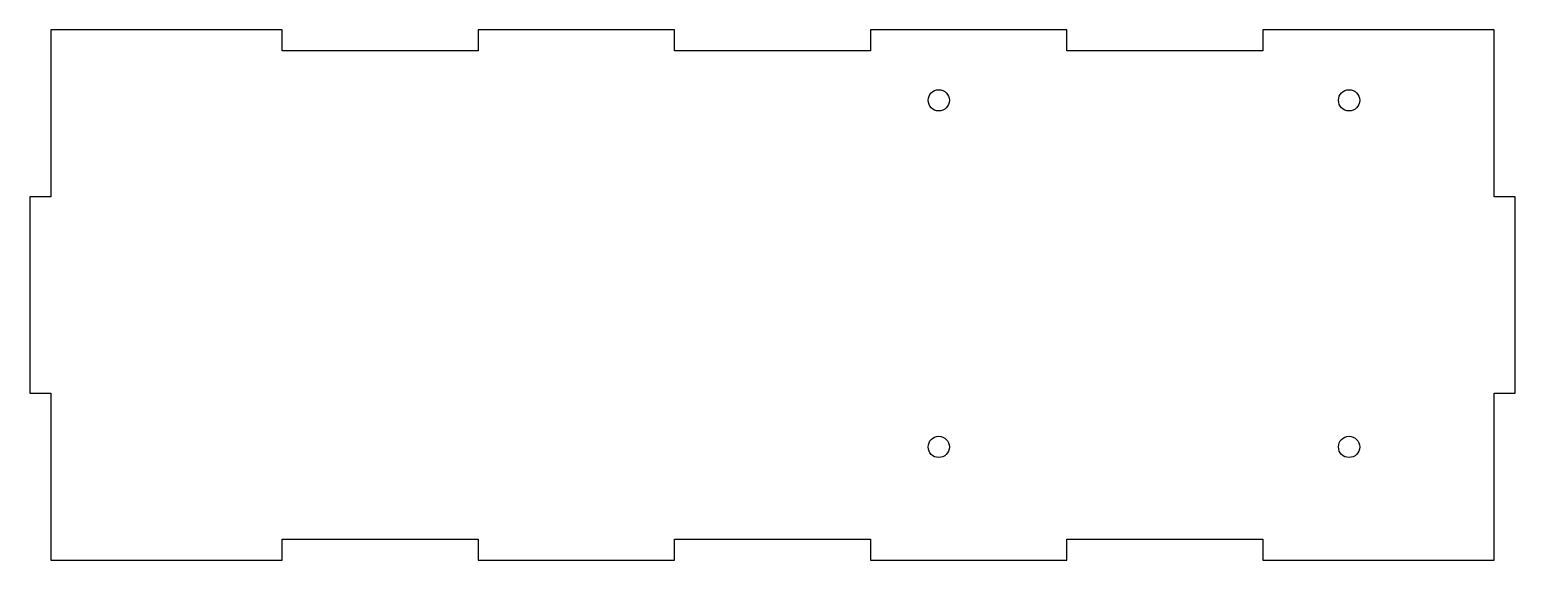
# Model space of a CAD drawing. Header units: millimetres. Extents: x 214 to 424, y -3 to 72.
import ezdxf

# ---------------------------------------------------------------- set-up
doc = ezdxf.new("R2010")
doc.units = ezdxf.units.MM
doc.layers.get('0').update_dxf_attribs({"linetype": 'CONTINUOUS'})

msp = doc.modelspace()

# ---------------------------------------------------------------- linework, layer by layer
msp.add_lwpolyline([(388.3, -3.22), (420.99, -3.22), (420.99, 20.41), (423.99, 20.41), (423.99, 48.14), (420.99, 48.14), (420.99, 71.78), (388.3, 71.78), (388.3, 68.78), (360.58, 68.78), (360.58, 71.78), (332.86, 71.78), (332.86, 68.78), (305.13, 68.78), (305.13, 71.78), (277.41, 71.78), (277.41, 68.78), (249.68, 68.78), (249.68, 71.78), (216.99, 71.78), (216.99, 48.14), (213.99, 48.14), (213.99, 20.41), (216.99, 20.41), (216.99, -3.22), (249.68, -3.22), (249.68, -0.22), (277.41, -0.22), (277.41, -3.22), (305.13, -3.22), (305.13, -0.22), (332.86, -0.22), (332.86, -3.22), (360.58, -3.22), (360.58, -0.22), (388.3, -0.22)], close=True)
for centre in [(342.5, 61.8), (400.5, 61.8), (342.5, 12.8), (400.5, 12.8)]:
    msp.add_circle(centre, 1.5)

doc.saveas('drawing.dxf')
